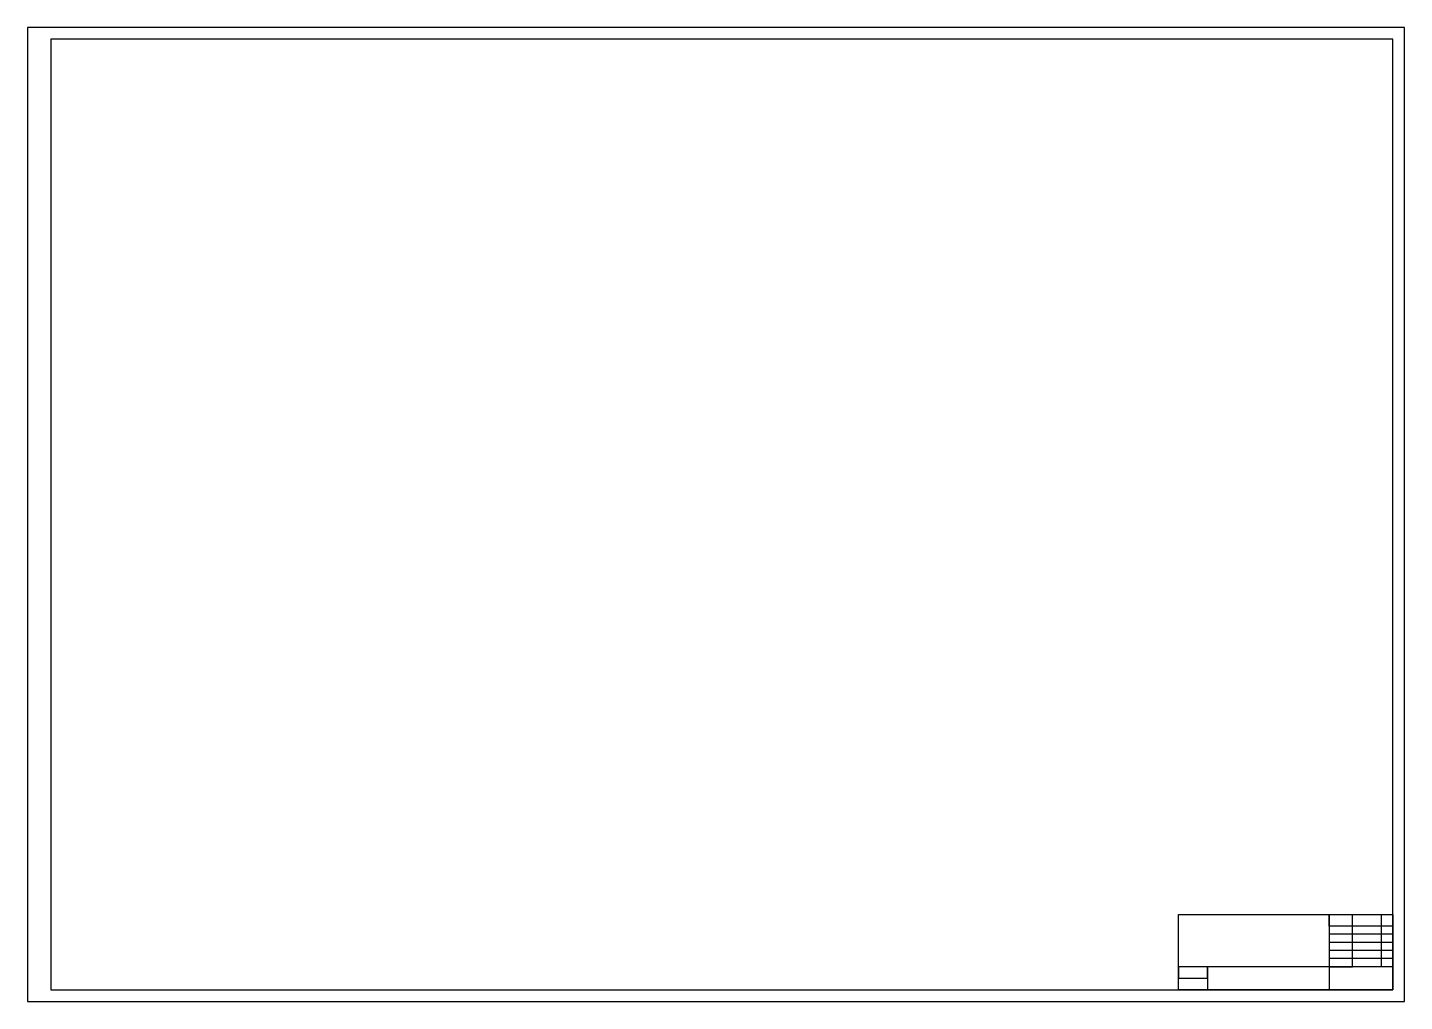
# Model space of a CAD drawing. Header units: millimetres. Extents: x 0 to 1189, y 0 to 841.
import ezdxf

# ---------------------------------------------------------------- set-up
doc = ezdxf.new("R2010")
doc.units = ezdxf.units.MM

msp = doc.modelspace()

# ---------------------------------------------------------------- linework, layer by layer
for p, q in [((1189, 841), (0, 841)), ((0, 841), (0, 0)), ((1189, 0), (1189, 841)), ((1179, 831), (20, 831)), ((20, 831), (20, 10)), ((1179, 10), (1179, 831)), ((1124, 65), (1124, 75)), ((1124, 75), (1124, 30)), ((1144, 30), (1144, 75)), ((1144, 75), (1169, 75)), ((1169, 75), (1169, 30)), ((1179, 65), (1124, 65)), ((1179, 58), (1124, 58)), ((1179, 51), (1124, 51)), ((1179, 44), (1124, 44)), ((1179, 37), (1124, 37)), ((1179, 30), (994, 30)), ((994, 30), (994, 20)), ((1019, 20), (1019, 30)), ((1019, 30), (1019, 20)), ((1179, 30), (1124, 30)), ((1124, 30), (1144, 30)), ((1124, 30), (1124, 10)), ((1179, 20), (1179, 30)), ((994, 20), (1019, 20)), ((1019, 20), (1019, 10)), ((1179, 10), (1179, 20)), ((0, 0), (1189, 0)), ((20, 10), (1179, 10))]:
    msp.add_line(p, q)
msp.add_lwpolyline([(1179, 10), (994, 10), (994, 75), (1179, 75)], close=True)

doc.saveas('drawing.dxf')
